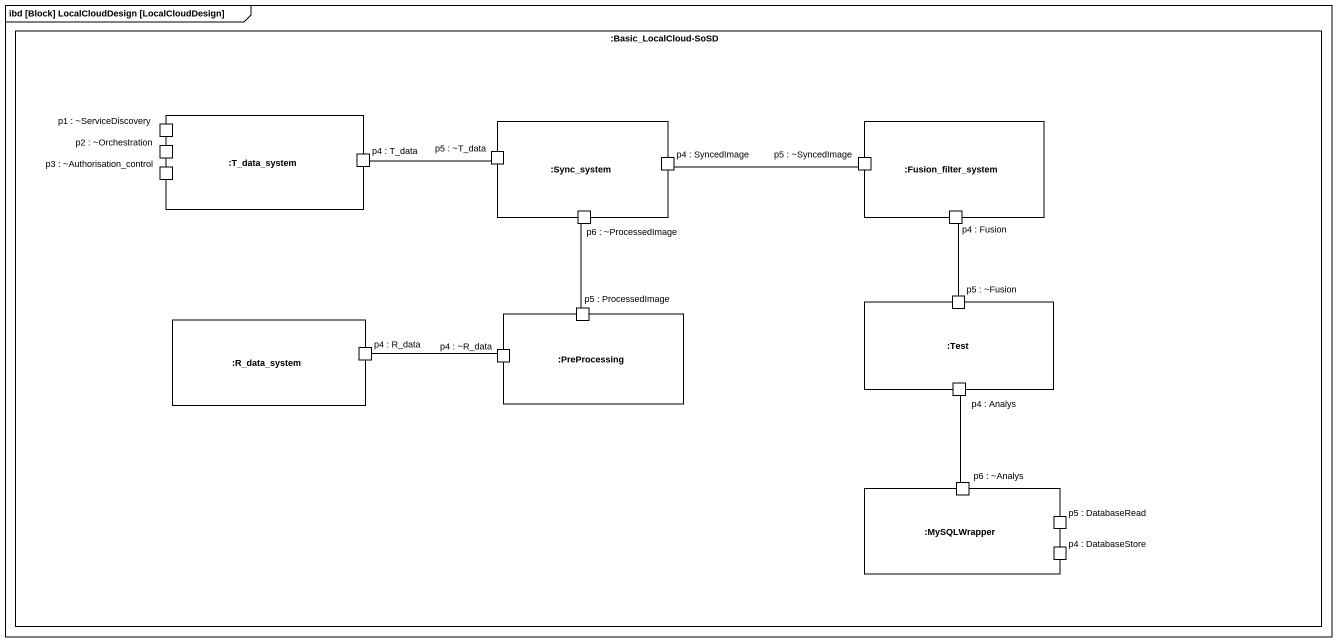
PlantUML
@startuml
mainframe ibd [Block] LocalCloudDesign [LocalCloudDesign]
rectangle ":Basic_LocalCloud-SoSD" as Basic_LocalCloud_SoSD {
  rectangle ":T_data_system" as T_data_system {
    port "p1 : ~ServiceDiscovery" as p1_ServiceDiscovery
    port "p2 : ~Orchestration" as p2_Orchestration
    port "p3 : ~Authorisation_control" as p3_Authorisation_control
    port "p4 : T_data" as p4_T_data
  }
  rectangle ":Sync_system" as Sync_system {
    port "p5 : ~T_data" as p5_T_data
    port "p4 : SyncedImage" as p4_SyncedImage
    port "p6 : ~ProcessedImage" as p6_ProcessedImage
  }
  rectangle ":Fusion_filter_system" as Fusion_filter_system {
    port "p5 : ~SyncedImage" as p5_SyncedImage
    port "p4 : Fusion" as p4_Fusion
  }
  rectangle ":R_data_system" as R_data_system {
    port "p4 : R_data" as p4_R_data
  }
  rectangle ":PreProcessing" as PreProcessing {
    port "p5 : ProcessedImage" as p5_ProcessedImage
    port "p4 : ~R_data" as p4_R_data_2
  }
  rectangle ":Test" as Test {
    port "p5 : ~Fusion" as p5_Fusion
    port "p4 : Analys" as p4_Analys
  }
  rectangle ":MySQLWrapper" as MySQLWrapper {
    port "p6 : ~Analys" as p6_Analys
    port "p5 : DatabaseRead" as p5_DatabaseRead
    port "p4 : DatabaseStore" as p4_DatabaseStore
  }
}
p4_T_data -right- p5_T_data
p4_SyncedImage -right- p5_SyncedImage
p4_Fusion -- p5_Fusion
p5_ProcessedImage -up- p6_ProcessedImage
p4_R_data -right- p4_R_data_2
p6_Analys -up- p4_Analys
@enduml
